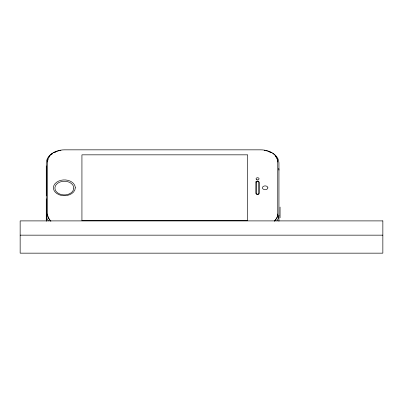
<?xml version="1.0" encoding="UTF-8"?>
<svg xmlns="http://www.w3.org/2000/svg" width="403" height="403" viewBox="0 0 403 403"><rect width="100%" height="100%" fill="white"/><g stroke="black" fill="none" stroke-linecap="round" stroke-linejoin="round"><path stroke-width="0.6" d="M46.285 221.282L46.285 162.731C46.894 154.062 56.848 149.79 64.535 149.84L260.701 149.84C268.393 149.785 278.357 154.072 278.947 162.752L278.947 221.282M280.06 217.791L280.06 207.046M46.285 170.121L46.461 168.419M277.748 213.988C277.743 216.743 276.292 219.308 274.282 221.121M278.947 215.137L278.352 218.32L276.881 220.93M47.483 161.991L48.088 158.903M48.753 157.548L49.806 156.072M274.665 221.101L277.143 217.479L277.748 214.421L277.748 161.633C277.748 158.167 275.486 155.13 272.71 153.261M51.503 154.435L52.526 153.639M52.526 153.261C49.765 155.125 47.509 158.137 47.489 161.583L47.489 214.426L48.088 217.479L50.571 221.106M53.322 152.787L57.649 151.06M54.203 152.626L55.493 152.032M58.158 150.939L59.176 150.702M59.916 150.536L60.964 150.395M20.15 235.161L382.85 235.161M264.267 150.39L265.32 150.536M266.061 150.697L267.073 150.939M267.582 151.054L271.909 152.787M269.738 152.027L271.028 152.626M50.949 221.126C48.944 219.308 47.489 216.749 47.483 213.993M275.425 156.067L276.921 158.45M48.355 220.935L46.879 218.325L46.285 215.137M277.143 158.898L277.748 162.011M278.77 168.414L278.947 170.147M46.285 165.9L46.285 169.512M46.285 199.082L46.285 198.815M46.285 169.734L46.285 195.868M46.285 199.48L46.285 219.801M257.86 194.372A1.204 0.851 0 0 1 257.245 194.372M73.825 188.08C73.663 191.742 70.112 194.034 66.822 194.674A9.274 6.559 0 0 1 59.654 193.989L57.694 192.906L56.193 191.49A9.828 6.952 0 0 1 56.193 184.665L57.694 183.254L59.654 182.166A9.284 6.564 0 0 1 69.099 182.166C71.517 183.204 73.729 185.299 73.825 188.08M75.336 187.813C75.149 192.055 71.029 194.699 67.22 195.44A10.785 7.627 0 0 1 58.883 194.649L56.611 193.39L54.879 191.752A11.344 8.02 0 0 1 54.879 183.874L56.611 182.237L58.883 180.982A10.795 7.632 0 0 1 69.87 180.977C72.666 182.181 75.23 184.599 75.336 187.813M255.87 181.919L255.814 193.395L256.681 194.437A1.768 1.249 0 0 0 258.424 194.437L259.29 193.395L259.29 182.232L258.424 181.189A1.768 1.249 0 0 0 256.681 181.189L255.87 181.919M256.409 182.02L256.368 193.395L256.958 194.105A1.204 0.851 0 0 0 258.147 194.105L258.736 193.395L258.736 182.232L258.147 181.521A1.204 0.851 0 0 0 256.958 181.521L256.409 182.02M267.899 187.813L267.532 188.765L266.524 189.46A2.796 1.975 0 0 1 263.779 189.46L262.771 188.765A2.645 1.869 0 0 1 262.771 186.861L263.779 186.166A2.796 1.975 0 0 1 266.524 186.166L267.532 186.861L267.899 187.813M247.351 154.833L81.93 154.838L81.93 220.733L247.351 220.733L247.351 154.833M382.85 220.894L20.15 220.894L20.15 253.16L382.85 253.16L382.85 220.894M256.802 179.698A1.501 1.063 0 0 0 259.053 178.781A1.501 1.063 0 0 0 256.802 177.864A1.501 1.063 0 0 0 256.802 179.698"/></g></svg>
